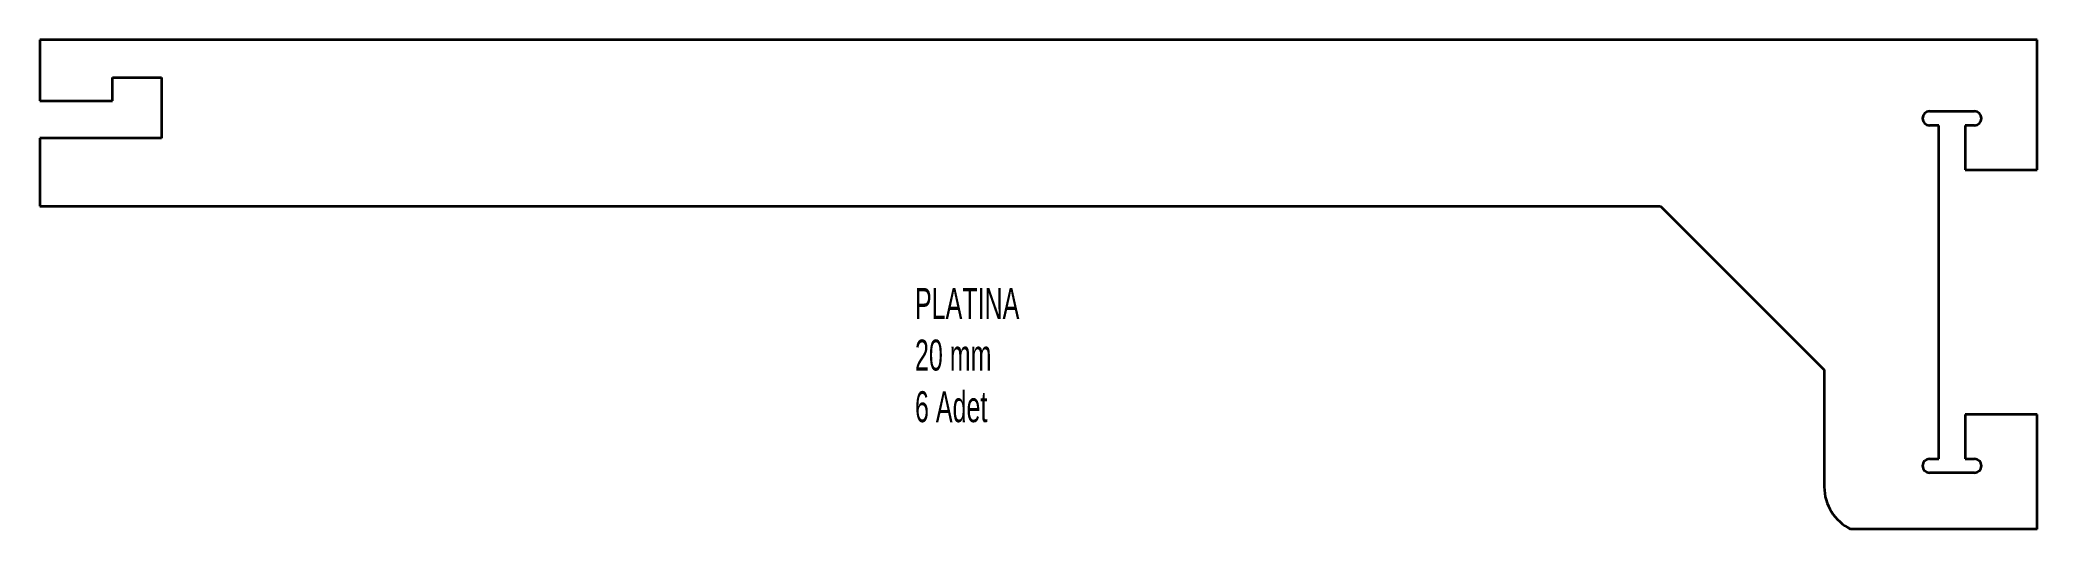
# Model space of a CAD drawing. Header units: millimetres. Extents: x -276 to 578, y -13 to 196.
import ezdxf

# ---------------------------------------------------------------- set-up
doc = ezdxf.new("R2010")
doc.units = ezdxf.units.MM
doc.styles.add('SLDTEXTSTYLE0', font='TXT', dxfattribs={"width": 0.605})

msp = doc.modelspace()

# ---------------------------------------------------------------- linework, layer by layer
at = {"color": 7, "linetype": 'Continuous', "lineweight": 35}
for p, q in [((-275.94, 196.29), (-275.94, 170.29)), ((578.06, 196.29), (-275.94, 196.29)), ((578.06, 140.79), (578.06, 196.29)), ((-244.94, 180.29), (-223.94, 180.29)), ((-244.94, 170.29), (-244.94, 180.29)), ((-223.94, 180.29), (-223.94, 154.29)), ((-275.94, 170.29), (-244.94, 170.29)), ((532.06, 165.79), (551.26, 165.79)), ((-275.94, 154.29), (-275.94, 125.29)), ((-223.94, 154.29), (-275.94, 154.29)), ((536.06, 159.79), (532.06, 159.79)), ((536.06, 17.29), (536.06, 159.79)), ((547.26, 159.79), (547.26, 140.79)), ((551.26, 159.79), (547.26, 159.79)), ((547.26, 140.79), (578.06, 140.79)), ((-275.94, 125.29), (417.06, 125.29)), ((417.06, 125.29), (487.06, 55.29)), ((487.06, 55.29), (487.06, 5.29)), ((547.26, 36.29), (547.26, 17.29)), ((578.06, 36.29), (547.26, 36.29)), ((578.06, -12.71), (578.06, 36.29)), ((532.06, 17.29), (536.06, 17.29)), ((547.26, 17.29), (551.26, 17.29)), ((551.26, 11.29), (532.06, 11.29)), ((578.06, -12.71), (498.34, -12.71))]:
    msp.add_line(p, q, dxfattribs=at)
for centre, radius, start, end in [((532.06, 162.79), 3, 90, 270), ((551.26, 162.79), 3, 270, 90), ((532.06, 14.29), 3, 90, 270), ((551.26, 14.29), 3, 270, 90), ((507.06, 5.29), 20, 180, 244.15807)]:
    msp.add_arc(centre, radius, start, end, dxfattribs=at)

# ---------------------------------------------------------------- texts
at = {"color": 7, "linetype": 'Continuous', "lineweight": 0, "insert": (98.25, 90.29), "char_height": 13.2292, "attachment_point": 1, "style": 'SLDTEXTSTYLE0'}
msp.add_mtext('PLATINA^J20 mm^J6 Adet', dxfattribs=at)

doc.saveas('drawing.dxf')
